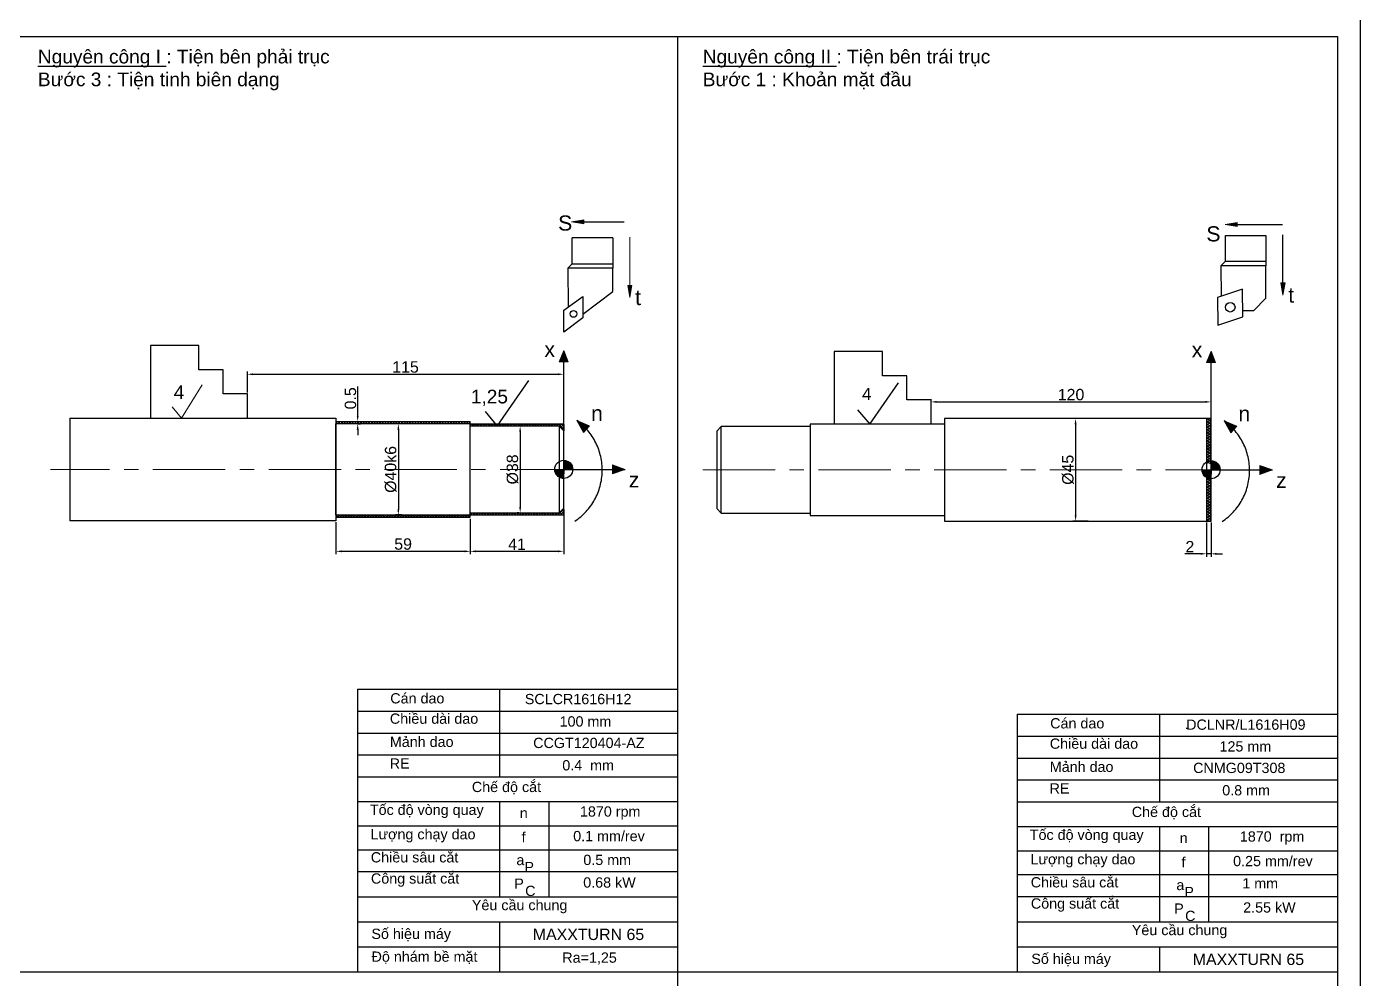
# Model space of a CAD drawing. Header units: inches. Extents: x 12 to 2456, y 1 to 1260.
# Drawn here: x 1870 to 2456, y 418 to 836 of the extents above; entities that cross this region are included whole.
import ezdxf

# ---------------------------------------------------------------- set-up
doc = ezdxf.new("R2010")
doc.units = ezdxf.units.IN
doc.header["$MEASUREMENT"] = 0
doc.linetypes.add('CENTER', pattern=[50.8, 31.75, -6.35, 6.35, -6.35])
for name, color, linetype, lineweight in [('Duong _dam', 7, 'Continuous', 30), ('Duong_dinh_vi', 5, 'Continuous', 15), ('Duong_manh', 3, 'Continuous', 5), ('Duong_tam', 3, 'CENTER', 5), ('Luong_du_gc', 1, 'Continuous', 5)]:
    doc.layers.add(name, color=color, linetype=linetype, lineweight=lineweight)
doc.styles.add('Annotative', font='arial.ttf')
doc.styles.get("Standard").update_dxf_attribs({"font": 'arial.ttf'})
doc.dimstyles.new('Copy(2) of ISO-25', dxfattribs={"dimtxt": 5, "dimasz": 2.5, "dimexe": 1.25, "dimexo": 0.625, "dimtad": 1, "dimtxsty": 'Standard', "dimcen": 2.5, "dimadec": 0, "dimazin": 0, "dimtfac": 1, "dimtmove": 0, "dimatfit": 3, "dimfxl": 1, "dimfrac": 2, "dimarcsym": 0})

# ---------------------------------------------------------------- blocks, each defined once
blk = doc.blocks.new('*D57')
at = {"layer": 'Defpoints', "color": 0, "transparency": 16777216}
for p in [(2087.23, 661), (2087.11, 623), (2087.23, 623)]:
    blk.add_point(p, dxfattribs=at)
at = {"layer": 'Duong_manh', "color": 0, "lineweight": -2, "transparency": 16777216}
for p, q in [((2086.6, 661), (2085.86, 661)), ((2087.11, 658.5), (2087.11, 625.5)), ((2086.6, 623), (2085.86, 623))]:
    blk.add_line(p, q, dxfattribs=at)
at = {"layer": 'Duong_manh', "color": 0, "transparency": 16777216}
for points in [[(2086.69, 658.5), (2087.52, 658.5), (2087.11, 661)], [(2086.69, 625.5), (2087.52, 625.5), (2087.11, 623)]]:
    blk.add_solid(points, dxfattribs=at)
at = {"layer": 'Duong_manh', "color": 0, "transparency": 16777216, "insert": (2083.79, 642), "char_height": 5, "attachment_point": 5, "rotation": 90}
blk.add_mtext('%%C38', dxfattribs=at)
blk = doc.blocks.new('*D58')
at = {"layer": 'Defpoints', "color": 0, "transparency": 16777216}
for p in [(2035.72, 662), (2033.63, 622), (2035.72, 622)]:
    blk.add_point(p, dxfattribs=at)
at = {"layer": 'Duong_manh', "color": 0, "lineweight": -2, "transparency": 16777216}
for p, q in [((2035.1, 662), (2032.38, 662)), ((2033.63, 659.5), (2033.63, 624.5)), ((2035.1, 622), (2032.38, 622))]:
    blk.add_line(p, q, dxfattribs=at)
at = {"layer": 'Duong_manh', "color": 0, "transparency": 16777216}
for points in [[(2033.22, 659.5), (2034.05, 659.5), (2033.63, 662)], [(2033.22, 624.5), (2034.05, 624.5), (2033.63, 622)]]:
    blk.add_solid(points, dxfattribs=at)
at = {"layer": 'Duong_manh', "color": 0, "transparency": 16777216, "insert": (2030.31, 642), "char_height": 5, "attachment_point": 5, "rotation": 90}
blk.add_mtext('%%C40k6', dxfattribs=at)
blk = doc.blocks.new('*D59')
at = {"layer": 'Defpoints', "color": 0, "transparency": 16777216}
for p in [(2065.22, 621), (2106.22, 625), (2065.22, 606.03)]:
    blk.add_point(p, dxfattribs=at)
at = {"layer": 'Duong_manh', "color": 0, "lineweight": -2, "transparency": 16777216}
for p, q in [((2106.22, 624.38), (2106.22, 604.78)), ((2065.22, 620.38), (2065.22, 604.78)), ((2103.72, 606.03), (2067.72, 606.03))]:
    blk.add_line(p, q, dxfattribs=at)
at = {"layer": 'Duong_manh', "color": 0, "transparency": 16777216}
for points in [[(2067.72, 606.45), (2067.72, 605.62), (2065.22, 606.03)], [(2103.72, 606.45), (2103.72, 605.62), (2106.22, 606.03)]]:
    blk.add_solid(points, dxfattribs=at)
at = {"layer": 'Duong_manh', "color": 0, "transparency": 16777216, "insert": (2085.72, 609.17), "char_height": 5, "attachment_point": 5}
blk.add_mtext('41', dxfattribs=at)
blk = doc.blocks.new('*D60')
at = {"layer": 'Defpoints', "color": 0, "transparency": 16777216}
for p in [(2065.22, 621), (2006.22, 619.5), (2006.22, 606.04)]:
    blk.add_point(p, dxfattribs=at)
at = {"layer": 'Duong_manh', "color": 0, "lineweight": -2, "transparency": 16777216}
for p, q in [((2006.22, 618.88), (2006.22, 604.79)), ((2065.22, 620.38), (2065.22, 604.79)), ((2062.72, 606.04), (2008.72, 606.04))]:
    blk.add_line(p, q, dxfattribs=at)
at = {"layer": 'Duong_manh', "color": 0, "transparency": 16777216}
for points in [[(2008.72, 606.46), (2008.72, 605.63), (2006.22, 606.04)], [(2062.72, 606.46), (2062.72, 605.63), (2065.22, 606.04)]]:
    blk.add_solid(points, dxfattribs=at)
at = {"layer": 'Duong_manh', "color": 0, "transparency": 16777216, "insert": (2035.72, 609.22), "char_height": 5, "attachment_point": 5}
blk.add_mtext('59', dxfattribs=at)
blk = doc.blocks.new('*D61')
at = {"layer": 'Defpoints', "color": 0, "transparency": 16777216}
for p in [(2015.26, 663), (2015.26, 662), (2015.78, 663)]:
    blk.add_point(p, dxfattribs=at)
at = {"layer": 'Duong_manh', "color": 0, "lineweight": -2, "transparency": 16777216}
for p, q in [((2015.78, 665.5), (2015.78, 678.39)), ((2015.78, 662), (2015.78, 663)), ((2015.89, 663), (2017.03, 663)), ((2015.89, 662), (2017.03, 662)), ((2015.78, 659.5), (2015.78, 657))]:
    blk.add_line(p, q, dxfattribs=at)
at = {"layer": 'Duong_manh', "color": 0, "transparency": 16777216}
for points in [[(2015.37, 665.5), (2016.2, 665.5), (2015.78, 663)], [(2015.37, 659.5), (2016.2, 659.5), (2015.78, 662)]]:
    blk.add_solid(points, dxfattribs=at)
at = {"layer": 'Duong_manh', "color": 0, "transparency": 16777216, "insert": (2012.61, 673.2), "char_height": 5, "attachment_point": 5, "rotation": 90}
blk.add_mtext('0.5', dxfattribs=at)
blk = doc.blocks.new('*D62')
at = {"layer": 'Defpoints', "color": 0, "transparency": 16777216}
for p in [(2106.22, 683.77), (1967.34, 675.17), (2106.22, 675.17)]:
    blk.add_point(p, dxfattribs=at)
at = {"layer": 'Duong_manh', "color": 0, "lineweight": -2, "transparency": 16777216}
for p, q in [((1967.34, 675.79), (1967.34, 685.02)), ((1969.84, 683.77), (2103.72, 683.77)), ((2106.22, 675.79), (2106.22, 685.02))]:
    blk.add_line(p, q, dxfattribs=at)
at = {"layer": 'Duong_manh', "color": 0, "transparency": 16777216}
for points in [[(1969.84, 684.18), (1969.84, 683.35), (1967.34, 683.77)], [(2103.72, 684.18), (2103.72, 683.35), (2106.22, 683.77)]]:
    blk.add_solid(points, dxfattribs=at)
at = {"layer": 'Duong_manh', "color": 0, "transparency": 16777216, "insert": (2036.78, 686.94), "char_height": 5, "attachment_point": 5}
blk.add_mtext('115', dxfattribs=at)
blk = doc.blocks.new('*D71')
at = {"layer": 'Defpoints', "color": 0, "transparency": 16777216}
for p in [(2390.44, 671.64), (2267.54, 661.83), (2390.44, 664.33)]:
    blk.add_point(p, dxfattribs=at)
at = {"layer": 'Duong_manh', "color": 0, "lineweight": -2, "transparency": 16777216}
for p, q in [((2267.54, 662.45), (2267.54, 672.89)), ((2270.04, 671.64), (2387.94, 671.64)), ((2390.44, 664.95), (2390.44, 672.89))]:
    blk.add_line(p, q, dxfattribs=at)
at = {"layer": 'Duong_manh', "color": 0, "transparency": 16777216}
for points in [[(2270.04, 672.05), (2270.04, 671.22), (2267.54, 671.64)], [(2387.94, 672.05), (2387.94, 671.22), (2390.44, 671.64)]]:
    blk.add_solid(points, dxfattribs=at)
at = {"layer": 'Duong_manh', "color": 0, "transparency": 16777216, "insert": (2328.99, 674.81), "char_height": 5, "attachment_point": 5}
blk.add_mtext('120', dxfattribs=at)
blk = doc.blocks.new('*D72')
at = {"layer": 'Defpoints', "color": 0, "transparency": 16777216}
for p in [(2337.16, 664.33), (2330.99, 619.33), (2337.16, 619.33)]:
    blk.add_point(p, dxfattribs=at)
at = {"layer": 'Duong_manh', "color": 0, "lineweight": -2, "transparency": 16777216}
for p, q in [((2336.53, 664.33), (2329.74, 664.33)), ((2330.99, 661.83), (2330.99, 621.83)), ((2336.53, 619.33), (2329.74, 619.33))]:
    blk.add_line(p, q, dxfattribs=at)
at = {"layer": 'Duong_manh', "color": 0, "transparency": 16777216}
for points in [[(2330.57, 661.83), (2331.4, 661.83), (2330.99, 664.33)], [(2330.57, 621.83), (2331.4, 621.83), (2330.99, 619.33)]]:
    blk.add_solid(points, dxfattribs=at)
at = {"layer": 'Duong_manh', "color": 0, "transparency": 16777216, "insert": (2327.67, 641.83), "char_height": 5, "attachment_point": 5, "rotation": 90}
blk.add_mtext('%%C45', dxfattribs=at)
blk = doc.blocks.new('*D73')
at = {"layer": 'Defpoints', "color": 0, "transparency": 16777216}
for p in [(2388.44, 619.33), (2390.44, 619.33), (2388.44, 604.95)]:
    blk.add_point(p, dxfattribs=at)
at = {"layer": 'Duong_manh', "color": 0, "lineweight": -2, "transparency": 16777216}
for p, q in [((2388.44, 618.7), (2388.44, 603.7)), ((2390.44, 618.7), (2390.44, 603.7)), ((2385.94, 604.95), (2378.88, 604.95)), ((2390.44, 604.95), (2388.44, 604.95)), ((2392.94, 604.95), (2395.44, 604.95))]:
    blk.add_line(p, q, dxfattribs=at)
at = {"layer": 'Duong_manh', "color": 0, "transparency": 16777216}
for points in [[(2385.94, 605.37), (2385.94, 604.53), (2388.44, 604.95)], [(2392.94, 605.37), (2392.94, 604.53), (2390.44, 604.95)]]:
    blk.add_solid(points, dxfattribs=at)
at = {"layer": 'Duong_manh', "color": 0, "transparency": 16777216, "insert": (2381.16, 608.09), "char_height": 5, "attachment_point": 5}
blk.add_mtext('2', dxfattribs=at)

msp = doc.modelspace()

# ---------------------------------------------------------------- hatches: boundary and pattern name
at = {"layer": 'Duong_manh'}
h = msp.add_hatch(color=0, dxfattribs=at)
h.dxf.hatch_style = 2
h.paths.add_polyline_path([(2115.011, 749.748), (2109.706, 750.651), (2115.011, 751.554)])
h = msp.add_hatch(color=0, dxfattribs=at)
h.dxf.hatch_style = 2
h.paths.add_polyline_path([(2401.949, 748.558), (2396.643, 749.461), (2401.949, 750.307)])
at = {"layer": 'Duong_manh', "lineweight": 0}
h = msp.add_hatch(color=0, dxfattribs=at)
h.dxf.hatch_style = 2
h.paths.add_polyline_path([(2134.372, 722.767), (2135.275, 717.461), (2136.178, 722.767)])
at = {"layer": 'Duong_manh'}
h = msp.add_hatch(color=0, dxfattribs=at)
h.dxf.hatch_style = 2
h.paths.add_polyline_path([(2421.14, 723.835), (2422.043, 718.529), (2422.946, 723.835)])
at = {"layer": 'Duong_manh', "lineweight": 0}
h = msp.add_hatch(color=0, dxfattribs=at)
h.dxf.hatch_style = 2
h.paths.add_polyline_path([(2106.224, 694.125), (2108.199, 689.158), (2104.248, 689.158)])
h = msp.add_hatch(color=0, dxfattribs=at)
h.dxf.hatch_style = 2
h.paths.add_polyline_path([(2390.437, 693.953), (2392.413, 688.986), (2388.462, 688.986)])
h = msp.add_hatch(color=0, dxfattribs=at)
h.dxf.hatch_style = 2
h.paths.add_polyline_path([(2111.981, 663.517), (2117.513, 661.202), (2114.86, 658.211)])
h = msp.add_hatch(color=0, dxfattribs=at)
h.dxf.hatch_style = 2
h.paths.add_polyline_path([(2396.195, 663.344), (2401.726, 661.03), (2399.073, 658.039)])
at = {"layer": 'Duong_manh'}
h = msp.add_hatch(color=0, dxfattribs=at)
h.dxf.hatch_style = 2
h.paths.add_polyline_path([(2106.224, 646.008), (2106.901, 645.951), (2106.224, 645.951)])
h = msp.add_hatch(color=0, dxfattribs=at)
h.paths.add_polyline_path([(2106.901, 645.951), (2106.224, 645.951), (2107.578, 645.725)])
h.paths.add_polyline_path([(2106.224, 645.951), (2107.578, 645.725), (2106.224, 645.725)])
h = msp.add_hatch(color=0, dxfattribs=at)
h.paths.add_polyline_path([(2107.578, 645.725), (2106.224, 645.725), (2108.199, 645.443)])
h.paths.add_polyline_path([(2106.224, 645.725), (2108.199, 645.443), (2106.224, 645.443)])
h = msp.add_hatch(color=0, dxfattribs=at)
h.paths.add_polyline_path([(2108.199, 645.443), (2106.224, 645.443), (2108.764, 645.048)])
h.paths.add_polyline_path([(2106.224, 645.443), (2108.764, 645.048), (2106.224, 645.048)])
h = msp.add_hatch(color=0, dxfattribs=at)
h.paths.add_polyline_path([(2108.764, 645.048), (2106.224, 645.048), (2109.272, 644.54)])
h.paths.add_polyline_path([(2106.224, 645.048), (2109.272, 644.54), (2106.224, 644.54)])
h = msp.add_hatch(color=0, dxfattribs=at)
h.paths.add_polyline_path([(2109.272, 644.54), (2106.224, 644.54), (2109.667, 643.976)])
h.paths.add_polyline_path([(2106.224, 644.54), (2109.667, 643.976), (2106.224, 643.976)])
h = msp.add_hatch(color=0, dxfattribs=at)
h.dxf.hatch_style = 2
h.paths.add_polyline_path([(2390.437, 645.835), (2391.115, 645.779), (2390.437, 645.779)])
h = msp.add_hatch(color=0, dxfattribs=at)
h.paths.add_polyline_path([(2391.115, 645.779), (2390.437, 645.779), (2391.792, 645.553)])
h.paths.add_polyline_path([(2390.437, 645.779), (2391.792, 645.553), (2390.437, 645.553)])
h = msp.add_hatch(color=0, dxfattribs=at)
h.paths.add_polyline_path([(2391.792, 645.553), (2390.437, 645.553), (2392.413, 645.271)])
h.paths.add_polyline_path([(2390.437, 645.553), (2392.413, 645.271), (2390.437, 645.271)])
h = msp.add_hatch(color=0, dxfattribs=at)
h.paths.add_polyline_path([(2392.413, 645.271), (2390.437, 645.271), (2392.977, 644.876)])
h.paths.add_polyline_path([(2390.437, 645.271), (2392.977, 644.876), (2390.437, 644.876)])
h = msp.add_hatch(color=0, dxfattribs=at)
h.paths.add_polyline_path([(2392.977, 644.876), (2390.437, 644.876), (2393.485, 644.368)])
h.paths.add_polyline_path([(2390.437, 644.876), (2393.485, 644.368), (2390.437, 644.368)])
h = msp.add_hatch(color=0, dxfattribs=at)
h.paths.add_polyline_path([(2393.485, 644.368), (2390.437, 644.368), (2393.881, 643.803)])
h.paths.add_polyline_path([(2390.437, 644.368), (2393.881, 643.803), (2390.437, 643.803)])
h = msp.add_hatch(color=0, dxfattribs=at)
h.paths.add_polyline_path([(2106.224, 642), (2102.216, 642), (2106.224, 641.323)])
h.paths.add_polyline_path([(2102.216, 642), (2106.224, 641.323), (2102.273, 641.323)])
h = msp.add_hatch(color=0, dxfattribs=at)
h.paths.add_polyline_path([(2106.224, 641.323), (2102.273, 641.323), (2106.224, 640.645)])
h.paths.add_polyline_path([(2102.273, 641.323), (2106.224, 640.645), (2102.498, 640.645)])
h = msp.add_hatch(color=0, dxfattribs=at)
h.paths.add_polyline_path([(2106.224, 640.645), (2102.498, 640.645), (2106.224, 640.024)])
h.paths.add_polyline_path([(2102.498, 640.645), (2106.224, 640.024), (2102.781, 640.024)])
h = msp.add_hatch(color=0, dxfattribs=at)
h.paths.add_polyline_path([(2106.224, 640.024), (2102.781, 640.024), (2106.224, 639.46)])
h.paths.add_polyline_path([(2102.781, 640.024), (2106.224, 639.46), (2103.176, 639.46)])
h = msp.add_hatch(color=0, dxfattribs=at)
h.paths.add_polyline_path([(2106.224, 639.46), (2103.176, 639.46), (2106.224, 638.952)])
h.paths.add_polyline_path([(2103.176, 639.46), (2106.224, 638.952), (2103.627, 638.952)])
h = msp.add_hatch(color=0, dxfattribs=at)
h.paths.add_polyline_path([(2106.224, 638.952), (2103.627, 638.952), (2106.224, 638.557)])
h.paths.add_polyline_path([(2103.627, 638.952), (2106.224, 638.557), (2104.248, 638.557)])
h = msp.add_hatch(color=0, dxfattribs=at)
h.paths.add_polyline_path([(2106.224, 638.557), (2104.248, 638.557), (2106.224, 638.275)])
h.paths.add_polyline_path([(2104.248, 638.557), (2106.224, 638.275), (2104.869, 638.275)])
h = msp.add_hatch(color=0, dxfattribs=at)
h.paths.add_polyline_path([(2104.869, 638.275), (2105.546, 638.049), (2106.224, 638.049)])
h.paths.add_polyline_path([(2105.546, 638.049), (2106.224, 638.049), (2106.224, 637.992)])
h = msp.add_hatch(color=0, dxfattribs=at)
h.dxf.hatch_style = 2
h.paths.add_polyline_path([(2104.869, 638.275), (2106.224, 638.275), (2106.224, 638.049)])
h = msp.add_hatch(color=0, dxfattribs=at)
h.paths.add_polyline_path([(2109.667, 643.976), (2106.224, 643.976), (2109.949, 643.355)])
h.paths.add_polyline_path([(2106.224, 643.976), (2109.949, 643.355), (2106.224, 643.355)])
h = msp.add_hatch(color=0, dxfattribs=at)
h.paths.add_polyline_path([(2109.949, 643.355), (2106.224, 643.355), (2110.175, 642.677)])
h.paths.add_polyline_path([(2106.224, 643.355), (2110.175, 642.677), (2106.224, 642.677)])
h = msp.add_hatch(color=0, dxfattribs=at)
h.paths.add_polyline_path([(2110.175, 642.677), (2106.224, 642.677), (2110.231, 642)])
h.paths.add_polyline_path([(2106.224, 642.677), (2110.231, 642), (2106.224, 642)])
at = {"layer": 'Duong_manh', "lineweight": 0}
h = msp.add_hatch(color=0, dxfattribs=at)
h.dxf.hatch_style = 2
h.paths.add_polyline_path([(2133.264, 641.972), (2127.676, 639.996), (2127.676, 643.947)])
at = {"layer": 'Duong_manh'}
h = msp.add_hatch(color=0, dxfattribs=at)
h.paths.add_polyline_path([(2390.437, 641.828), (2386.43, 641.828), (2390.437, 641.151)])
h.paths.add_polyline_path([(2386.43, 641.828), (2390.437, 641.151), (2386.486, 641.151)])
h = msp.add_hatch(color=0, dxfattribs=at)
h.paths.add_polyline_path([(2390.437, 641.151), (2386.486, 641.151), (2390.437, 640.473)])
h.paths.add_polyline_path([(2386.486, 641.151), (2390.437, 640.473), (2386.712, 640.473)])
h = msp.add_hatch(color=0, dxfattribs=at)
h.paths.add_polyline_path([(2390.437, 640.473), (2386.712, 640.473), (2390.437, 639.852)])
h.paths.add_polyline_path([(2386.712, 640.473), (2390.437, 639.852), (2386.994, 639.852)])
h = msp.add_hatch(color=0, dxfattribs=at)
h.paths.add_polyline_path([(2390.437, 639.852), (2386.994, 639.852), (2390.437, 639.288)])
h.paths.add_polyline_path([(2386.994, 639.852), (2390.437, 639.288), (2387.389, 639.288)])
h = msp.add_hatch(color=0, dxfattribs=at)
h.paths.add_polyline_path([(2390.437, 639.288), (2387.389, 639.288), (2390.437, 638.78)])
h.paths.add_polyline_path([(2387.389, 639.288), (2390.437, 638.78), (2387.841, 638.78)])
h = msp.add_hatch(color=0, dxfattribs=at)
h.paths.add_polyline_path([(2390.437, 638.78), (2387.841, 638.78), (2390.437, 638.385)])
h.paths.add_polyline_path([(2387.841, 638.78), (2390.437, 638.385), (2388.462, 638.385)])
h = msp.add_hatch(color=0, dxfattribs=at)
h.paths.add_polyline_path([(2390.437, 638.385), (2388.462, 638.385), (2390.437, 638.103)])
h.paths.add_polyline_path([(2388.462, 638.385), (2390.437, 638.103), (2389.083, 638.103)])
h = msp.add_hatch(color=0, dxfattribs=at)
h.paths.add_polyline_path([(2393.881, 643.803), (2390.437, 643.803), (2394.163, 643.183)])
h.paths.add_polyline_path([(2390.437, 643.803), (2394.163, 643.183), (2390.437, 643.183)])
h = msp.add_hatch(color=0, dxfattribs=at)
h.paths.add_polyline_path([(2394.163, 643.183), (2390.437, 643.183), (2394.389, 642.505)])
h.paths.add_polyline_path([(2390.437, 643.183), (2394.389, 642.505), (2390.437, 642.505)])
h = msp.add_hatch(color=0, dxfattribs=at)
h.paths.add_polyline_path([(2394.389, 642.505), (2390.437, 642.505), (2394.445, 641.828)])
h.paths.add_polyline_path([(2390.437, 642.505), (2394.445, 641.828), (2390.437, 641.828)])
at = {"layer": 'Duong_manh', "lineweight": 0}
h = msp.add_hatch(color=0, dxfattribs=at)
h.dxf.hatch_style = 2
h.paths.add_polyline_path([(2417.478, 641.8), (2411.89, 639.824), (2411.89, 643.775)])
at = {"layer": 'Duong_manh'}
h = msp.add_hatch(color=0, dxfattribs=at)
h.paths.add_polyline_path([(2389.083, 638.103), (2389.76, 637.877), (2390.437, 637.877)])
h.paths.add_polyline_path([(2389.76, 637.877), (2390.437, 637.877), (2390.437, 637.82)])
h = msp.add_hatch(color=0, dxfattribs=at)
h.dxf.hatch_style = 2
h.paths.add_polyline_path([(2389.083, 638.103), (2390.437, 638.103), (2390.437, 637.877)])
at = {"layer": 'Luong_du_gc'}
h = msp.add_hatch(dxfattribs=at)
h.set_pattern_fill('ANSI37', color=1, scale=0.266667)
h.set_pattern_definition([(45, (-11.1246, 1198.9247), (-0.59868374, 0.59868374), []), (135, (-11.1246, 1198.9247), (-0.59868374, -0.59868374), [])])
h.paths.add_polyline_path([(2106.224, 662), (2065.224, 662), (2065.224, 661), (2104.224, 661), (2106.224, 659)])
h.paths.add_polyline_path([(2065.224, 663), (2006.224, 663), (2006.224, 662), (2065.224, 662)])
h.paths.add_polyline_path([(2065.224, 622), (2006.224, 622), (2006.224, 621), (2065.224, 621)])
h.paths.add_polyline_path([(2106.224, 625), (2104.224, 623), (2065.224, 623), (2065.224, 622), (2106.224, 622)])
h = msp.add_hatch(dxfattribs=at)
h.set_pattern_fill('ANSI37', color=1, scale=0.266667)
h.set_pattern_definition([(45, (-280.4928, 1203.534), (-0.59868374, 0.59868374), []), (135, (-280.4928, 1203.534), (-0.59868374, -0.59868374), [])])
h.paths.add_polyline_path([(2390.437, 664.328), (2388.437, 664.328), (2388.437, 644.834), (2388.438, 644.833, -0.1849883), (2390.437, 644.083)])
h.paths.add_polyline_path([(2390.437, 639.615, -0.1832271), (2388.459, 638.865), (2388.437, 638.865), (2388.437, 619.328), (2390.437, 619.328)])

# ---------------------------------------------------------------- linework, layer by layer
at = {"layer": 'Duong _dam', "color": 0}
for p, q in [((2456, 842), (2456, 1)), ((1287, 832), (2446, 832)), ((2156.25, 832), (2156.25, 11)), ((2446, 832), (2446, 11)), ((2367.853, 432.422), (2367.853, 421.5)), ((1287, 421.5), (2446, 421.5))]:
    msp.add_line(p, q, dxfattribs=at)
at = {"layer": 'Duong _dam', "color": 0, "linetype": 'Continuous', "lineweight": 25}
for p, q in [((1889.323, 664.5), (2006.224, 664.5)), ((1889.323, 664.5), (1889.323, 619.5)), ((2006.224, 664.5), (2006.224, 619.5)), ((2006.224, 663), (2065.224, 663)), ((2065.224, 662), (2006.224, 662)), ((2006.224, 622), (2006.224, 662)), ((2065.224, 621), (2065.224, 662)), ((2065.224, 662), (2106.224, 662)), ((2106.224, 661.75), (2106.224, 659)), ((2273.437, 661.828), (2214.437, 661.828)), ((2214.437, 661.828), (2214.437, 621.828)), ((2390.437, 664.328), (2273.437, 664.328)), ((2273.437, 664.328), (2273.437, 641.828)), ((2273.437, 661.828), (2273.437, 621.828)), ((2388.437, 664.328), (2388.437, 619.328)), ((2390.437, 619.328), (2390.437, 664.328)), ((2104.224, 661), (2065.224, 661)), ((2106.224, 659), (2104.224, 661)), ((2104.224, 661), (2104.224, 642)), ((2106.224, 642), (2106.224, 659)), ((2175.437, 660.828), (2173.437, 658.828)), ((2173.437, 658.828), (2173.437, 641.828)), ((2214.437, 660.828), (2175.437, 660.828)), ((2175.437, 641.828), (2175.437, 660.828)), ((2104.224, 642), (2104.224, 623)), ((2106.224, 625), (2106.224, 642)), ((2173.437, 641.828), (2173.437, 624.828)), ((2175.437, 622.828), (2175.437, 641.828)), ((2273.437, 641.828), (2273.437, 619.328)), ((2006.224, 622), (2065.224, 622)), ((2006.224, 622), (2006.224, 621.5)), ((2006.224, 621), (2065.224, 621)), ((2065.224, 623), (2104.224, 623)), ((2065.224, 622), (2106.224, 622)), ((2104.224, 623), (2106.224, 625)), ((2106.224, 622), (2106.224, 625)), ((2173.437, 624.828), (2175.437, 622.828)), ((2175.437, 622.828), (2214.437, 622.828)), ((2214.437, 621.828), (2273.437, 621.828)), ((2006.224, 619.5), (1889.323, 619.5)), ((2273.437, 619.328), (2390.437, 619.328))]:
    msp.add_line(p, q, dxfattribs=at)
at = {"layer": 'Duong _dam', "color": 0}
for points in [[(2396.756, 733.374), (2396.756, 744.606), (2414.536, 744.606), (2414.536, 733.374)], [(2109.988, 732.306), (2109.988, 743.595)], [(2127.768, 743.595), (2109.988, 743.595)], [(2127.768, 743.595), (2127.768, 732.306)], [(2108.012, 730.387), (2109.988, 732.306), (2127.768, 732.306), (2127.768, 730.387)], [(2394.78, 731.398), (2396.756, 733.374), (2414.536, 733.374), (2414.536, 731.398)], [(2114.616, 710.124), (2127.768, 720.114), (2127.768, 730.387), (2108.012, 730.387), (2108.238, 713.341)], [(2404.263, 711.812), (2409.174, 711.812), (2414.536, 717.118), (2414.536, 731.398), (2394.78, 731.398), (2394.837, 717.908)], [(2114.616, 708.6), (2106.262, 702.278), (2106.262, 711.93), (2114.616, 717.857)], [(2114.616, 717.857), (2114.616, 708.6)], [(1967.094, 664.5), (1967.338, 664.5), (1967.338, 675.168), (1956.726, 675.168), (1956.726, 685.78), (1946.058, 685.78), (1946.058, 696.448), (1924.778, 696.448), (1924.778, 664.5)], [(2267.535, 661.828), (2267.535, 661.828), (2267.535, 672.496), (2256.924, 672.496), (2256.924, 683.107), (2246.256, 683.107), (2246.256, 693.775), (2224.976, 693.775), (2224.976, 661.828)], [(1967.338, 664.5), (1967.338, 664.5)], [(2106.224, 642), (2106.224, 640.024)], [(2106.224, 642), (2106.224, 640.024)], [(2390.437, 641.828), (2390.437, 639.852)], [(2390.437, 641.828), (2390.437, 639.852)], [(2015.654, 545.579), (2156.25, 545.579)], [(2015.654, 545.579), (2015.654, 421.5), (2156.25, 421.5)], [(2078.103, 545.579), (2078.103, 507.013)], [(2156.25, 545.579), (2156.25, 421.5)], [(2015.654, 535.927), (2156.25, 535.927)], [(2305.404, 534.615), (2446, 534.615)], [(2305.404, 534.615), (2305.404, 421.5)], [(2367.853, 534.615), (2367.853, 496.049)], [(2015.654, 526.275), (2156.25, 526.275)], [(2305.404, 524.963), (2446, 524.963)], [(2015.654, 516.665), (2156.25, 516.665)], [(2305.404, 515.311), (2446, 515.311)], [(2015.654, 507.013), (2156.25, 507.013)], [(2305.404, 505.701), (2446, 505.701)], [(2015.654, 496.261), (2156.25, 496.261)], [(2078.103, 496.261), (2078.103, 454.435)], [(2099.65, 496.261), (2099.65, 454.435)], [(2305.404, 496.049), (2446, 496.049)], [(2015.654, 485.593), (2156.25, 485.593)], [(2305.404, 485.296), (2446, 485.296)], [(2367.853, 485.296), (2367.853, 443.471)], [(2389.4, 485.296), (2389.4, 443.471)], [(2015.654, 475.094), (2156.25, 475.094)], [(2305.404, 474.628), (2446, 474.628)], [(2015.654, 465.442), (2156.25, 465.442)], [(2305.404, 464.13), (2446, 464.13)], [(2015.654, 454.435), (2156.25, 454.435)], [(2305.404, 454.478), (2446, 454.478)], [(2015.654, 443.386), (2156.25, 443.386)], [(2078.103, 443.386), (2078.103, 421.5)], [(2305.404, 443.471), (2446, 443.471)], [(2015.654, 432.464), (2156.25, 432.464)], [(2305.404, 432.422), (2446, 432.422)], [(2305.404, 421.5), (2446, 421.5)]]:
    msp.add_lwpolyline(points, dxfattribs=at)
msp.add_lwpolyline([(2393.482, 705.378), (2404.376, 709.046), (2404.263, 721.069), (2393.313, 717.4)], close=True, dxfattribs=at)
for centre, radius in [((2398.873, 713.195), 2.117), ((2110.524, 710.265), 1.496)]:
    msp.add_circle(centre, radius, dxfattribs=at)
at = {"layer": 'Duong_dinh_vi', "color": 5}
for p, q in [((1924.778, 664.5), (1967.338, 664.5)), ((2224.976, 661.828), (2267.535, 661.828))]:
    msp.add_line(p, q, dxfattribs=at)
at = {"layer": 'Duong_dinh_vi', "color": 0}
msp.add_lwpolyline([(1924.778, 664.5), (1967.338, 664.5)], dxfattribs=at)
at = {"layer": 'Duong_manh', "color": 0, "lineweight": 25}
for p, q in [((2106.224, 661.75), (2106.224, 689.158)), ((2390.437, 664.328), (2390.437, 688.986))]:
    msp.add_line(p, q, dxfattribs=at)
at = {"layer": 'Duong_manh', "color": 0}
for p, q in [((2065.224, 663), (2065.224, 662)), ((2006.224, 622), (2006.224, 621))]:
    msp.add_line(p, q, dxfattribs=at)
at = {"layer": 'Duong_manh', "color": 0, "lineweight": 0}
for points in [[(2115.011, 749.748), (2109.706, 750.651), (2115.011, 751.554)], [(2401.949, 748.558), (2396.643, 749.461), (2401.949, 750.307)], [(2134.372, 722.767), (2135.275, 717.461), (2136.178, 722.767)], [(2421.14, 723.835), (2422.043, 718.529), (2422.946, 723.835)], [(2106.224, 694.125), (2108.199, 689.158), (2104.248, 689.158)], [(2390.437, 693.953), (2392.413, 688.986), (2388.462, 688.986)], [(2111.981, 663.517), (2117.513, 661.202), (2114.86, 658.211)], [(2396.195, 663.344), (2401.726, 661.03), (2399.073, 658.039)], [(2106.224, 646.008), (2106.901, 645.951), (2106.224, 645.951)], [(2106.901, 645.951), (2106.224, 645.951), (2107.578, 645.725)], [(2106.224, 645.951), (2107.578, 645.725), (2106.224, 645.725)], [(2107.578, 645.725), (2106.224, 645.725), (2108.199, 645.443)], [(2106.224, 645.725), (2108.199, 645.443), (2106.224, 645.443)], [(2108.199, 645.443), (2106.224, 645.443), (2108.764, 645.048)], [(2106.224, 645.443), (2108.764, 645.048), (2106.224, 645.048)], [(2108.764, 645.048), (2106.224, 645.048), (2109.272, 644.54)], [(2106.224, 645.048), (2109.272, 644.54), (2106.224, 644.54)], [(2109.272, 644.54), (2106.224, 644.54), (2109.667, 643.976)], [(2106.224, 644.54), (2109.667, 643.976), (2106.224, 643.976)], [(2390.437, 645.835), (2391.115, 645.779), (2390.437, 645.779)], [(2391.115, 645.779), (2390.437, 645.779), (2391.792, 645.553)], [(2390.437, 645.779), (2391.792, 645.553), (2390.437, 645.553)], [(2391.792, 645.553), (2390.437, 645.553), (2392.413, 645.271)], [(2390.437, 645.553), (2392.413, 645.271), (2390.437, 645.271)], [(2392.413, 645.271), (2390.437, 645.271), (2392.977, 644.876)], [(2390.437, 645.271), (2392.977, 644.876), (2390.437, 644.876)], [(2392.977, 644.876), (2390.437, 644.876), (2393.485, 644.368)], [(2390.437, 644.876), (2393.485, 644.368), (2390.437, 644.368)], [(2393.485, 644.368), (2390.437, 644.368), (2393.881, 643.803)], [(2390.437, 644.368), (2393.881, 643.803), (2390.437, 643.803)], [(2106.224, 642), (2102.216, 642), (2106.224, 641.323)], [(2102.216, 642), (2106.224, 641.323), (2102.273, 641.323)], [(2106.224, 641.323), (2102.273, 641.323), (2106.224, 640.645)], [(2102.273, 641.323), (2106.224, 640.645), (2102.498, 640.645)], [(2106.224, 640.645), (2102.498, 640.645), (2106.224, 640.024)], [(2102.498, 640.645), (2106.224, 640.024), (2102.781, 640.024)], [(2106.224, 640.024), (2102.781, 640.024), (2106.224, 639.46)], [(2102.781, 640.024), (2106.224, 639.46), (2103.176, 639.46)], [(2106.224, 639.46), (2103.176, 639.46), (2106.224, 638.952)], [(2103.176, 639.46), (2106.224, 638.952), (2103.627, 638.952)], [(2106.224, 638.952), (2103.627, 638.952), (2106.224, 638.557)], [(2103.627, 638.952), (2106.224, 638.557), (2104.248, 638.557)], [(2106.224, 638.557), (2104.248, 638.557), (2106.224, 638.275)], [(2104.248, 638.557), (2106.224, 638.275), (2104.869, 638.275)], [(2104.869, 638.275), (2105.546, 638.049), (2106.224, 638.049)], [(2104.869, 638.275), (2106.224, 638.275), (2106.224, 638.049)], [(2109.667, 643.976), (2106.224, 643.976), (2109.949, 643.355)], [(2106.224, 643.976), (2109.949, 643.355), (2106.224, 643.355)], [(2109.949, 643.355), (2106.224, 643.355), (2110.175, 642.677)], [(2106.224, 643.355), (2110.175, 642.677), (2106.224, 642.677)], [(2110.175, 642.677), (2106.224, 642.677), (2110.231, 642)], [(2106.224, 642.677), (2110.231, 642), (2106.224, 642)], [(2133.264, 641.972), (2127.676, 639.996), (2127.676, 643.947)], [(2390.437, 641.828), (2386.43, 641.828), (2390.437, 641.151)], [(2386.43, 641.828), (2390.437, 641.151), (2386.486, 641.151)], [(2390.437, 641.151), (2386.486, 641.151), (2390.437, 640.473)], [(2386.486, 641.151), (2390.437, 640.473), (2386.712, 640.473)], [(2390.437, 640.473), (2386.712, 640.473), (2390.437, 639.852)], [(2386.712, 640.473), (2390.437, 639.852), (2386.994, 639.852)], [(2390.437, 639.852), (2386.994, 639.852), (2390.437, 639.288)], [(2386.994, 639.852), (2390.437, 639.288), (2387.389, 639.288)], [(2390.437, 639.288), (2387.389, 639.288), (2390.437, 638.78)], [(2387.389, 639.288), (2390.437, 638.78), (2387.841, 638.78)], [(2390.437, 638.78), (2387.841, 638.78), (2390.437, 638.385)], [(2387.841, 638.78), (2390.437, 638.385), (2388.462, 638.385)], [(2390.437, 638.385), (2388.462, 638.385), (2390.437, 638.103)], [(2388.462, 638.385), (2390.437, 638.103), (2389.083, 638.103)], [(2393.881, 643.803), (2390.437, 643.803), (2394.163, 643.183)], [(2390.437, 643.803), (2394.163, 643.183), (2390.437, 643.183)], [(2394.163, 643.183), (2390.437, 643.183), (2394.389, 642.505)], [(2390.437, 643.183), (2394.389, 642.505), (2390.437, 642.505)], [(2394.389, 642.505), (2390.437, 642.505), (2394.445, 641.828)], [(2390.437, 642.505), (2394.445, 641.828), (2390.437, 641.828)], [(2417.478, 641.8), (2411.89, 639.824), (2411.89, 643.775)], [(2105.546, 638.049), (2106.224, 638.049), (2106.224, 637.992)], [(2389.083, 638.103), (2389.76, 637.877), (2390.437, 637.877)], [(2389.083, 638.103), (2390.437, 638.103), (2390.437, 637.877)], [(2389.76, 637.877), (2390.437, 637.877), (2390.437, 637.82)]]:
    msp.add_lwpolyline(points, close=True, dxfattribs=at)
at = {"layer": 'Duong_manh', "color": 0, "lineweight": 25}
for points in [[(2115.011, 750.651), (2122.123, 750.651), (2132.735, 750.651)], [(2401.949, 749.461), (2411.262, 749.461), (2421.874, 749.461)], [(2422.043, 723.835), (2422.043, 744.945)], [(2071.783, 667.378), (2077.088, 661), (2090.92, 681.018)], [(2235.267, 668.206), (2240.573, 661.828), (2253.206, 680.057)], [(2111.09, 619.262), (2111.773, 619.728), (2112.438, 620.214), (2113.086, 620.717), (2113.717, 621.239), (2114.33, 621.778), (2114.924, 622.333), (2115.501, 622.906), (2116.058, 623.494), (2116.597, 624.098), (2117.117, 624.717), (2117.617, 625.35), (2118.097, 625.998), (2118.557, 626.659), (2118.998, 627.333), (2119.417, 628.019), (2119.816, 628.718), (2120.194, 629.428), (2120.55, 630.15), (2120.885, 630.882), (2121.198, 631.624), (2121.489, 632.376), (2121.758, 633.137), (2122.003, 633.907), (2122.226, 634.685), (2122.426, 635.47), (2122.602, 636.263), (2122.755, 637.063), (2122.883, 637.869), (2122.987, 638.68), (2123.067, 639.497), (2123.122, 640.319), (2123.151, 641.145), (2123.156, 641.972), (2123.135, 642.795), (2123.089, 643.615), (2123.019, 644.43), (2122.924, 645.24), (2122.804, 646.046), (2122.661, 646.845), (2122.494, 647.638), (2122.303, 648.425), (2122.09, 649.204), (2121.853, 649.976), (2121.593, 650.739), (2121.311, 651.493), (2121.007, 652.239), (2120.68, 652.974), (2120.332, 653.7), (2119.963, 654.414), (2119.572, 655.117), (2119.16, 655.809), (2118.727, 656.489), (2118.274, 657.155), (2117.8, 657.809), (2117.307, 658.449), (2116.793, 659.074), (2116.261, 659.685), (2115.708, 660.281), (2115.137, 660.861), (2114.547, 661.424), (2113.939, 661.972), (2113.312, 662.502), (2112.667, 663.014), (2112.004, 663.508)], [(2395.304, 619.09), (2395.986, 619.556), (2396.652, 620.041), (2397.3, 620.545), (2397.93, 621.066), (2398.543, 621.605), (2399.138, 622.161), (2399.714, 622.734), (2400.272, 623.322), (2400.811, 623.926), (2401.33, 624.545), (2401.83, 625.178), (2402.311, 625.826), (2402.771, 626.487), (2403.211, 627.161), (2403.631, 627.847), (2404.03, 628.546), (2404.408, 629.256), (2404.764, 629.978), (2405.099, 630.71), (2405.412, 631.452), (2405.703, 632.204), (2405.971, 632.965), (2406.217, 633.735), (2406.44, 634.513), (2406.639, 635.298), (2406.816, 636.091), (2406.968, 636.891), (2407.097, 637.697), (2407.201, 638.508), (2407.28, 639.325), (2407.335, 640.147), (2407.365, 640.973), (2407.369, 641.8), (2407.349, 642.623), (2407.303, 643.442), (2407.232, 644.258), (2407.137, 645.068), (2407.018, 645.874), (2406.875, 646.673), (2406.707, 647.466), (2406.517, 648.253), (2406.303, 649.032), (2406.066, 649.803), (2405.807, 650.567), (2405.525, 651.321), (2405.22, 652.067), (2404.894, 652.802), (2404.546, 653.527), (2404.176, 654.242), (2403.785, 654.945), (2403.373, 655.637), (2402.941, 656.316), (2402.488, 656.983), (2402.014, 657.637), (2401.52, 658.276), (2401.007, 658.902), (2400.474, 659.513), (2399.922, 660.109), (2399.351, 660.689), (2398.761, 661.252), (2398.152, 661.799), (2397.525, 662.329), (2396.881, 662.842), (2396.218, 663.336)], [(2106.224, 641.972), (2133.264, 641.972)], [(2390.437, 641.8), (2417.478, 641.8)]]:
    msp.add_lwpolyline(points, dxfattribs=at)
at = {"layer": 'Duong_manh', "color": 0, "lineweight": 0}
msp.add_lwpolyline([(2135.275, 722.767), (2135.275, 743.877)], dxfattribs=at)
at = {"layer": 'Duong_manh', "color": 0}
msp.add_lwpolyline([(1934.374, 669.467), (1938.438, 664.5), (1947.547, 679.116)], dxfattribs=at)
at = {"layer": 'Duong_manh', "color": 0, "lineweight": 25}
for centre in [(2106.252, 642.028), (2390.466, 641.856)]:
    msp.add_circle(centre, 3.979, dxfattribs=at)
at = {"layer": 'Duong_tam', "color": 0}
for p, q in [((2110.052, 642), (1880.874, 642)), ((2167.284, 641.828), (2392.739, 641.828))]:
    msp.add_line(p, q, dxfattribs=at)
at = {"layer": 'Duong_tam', "color": 0, "lineweight": 25}
for points in [[(2102.218, 641.983), (2105.55, 641.972)], [(2386.431, 641.811), (2389.764, 641.8)]]:
    msp.add_lwpolyline(points, dxfattribs=at)

# ---------------------------------------------------------------- texts
at = {"color": 0, "insert": (2379.531, 532.223), "char_height": 4.5, "width": 13.63997, "attachment_point": 1, "style": 'Annotative'}
msp.add_mtext('DCLNR/L1616H09 ', dxfattribs=at)
at = {"layer": 'Duong _dam', "color": 0, "attachment_point": 1}
for s, insert, char_height, width in [('{\\LNguyên công I }: Tiện bên phải trục\\PBước 3 : Tiện tinh biên dạng ', (1875.366, 826.207), 6, 212.86648), ('{\\LNguyên công II }: Tiện bên trái trục\\PBước 1 : Khoản mặt đầu ', (2167.281, 826.205), 6, 212.86648), ('MAXXTURN 65', (2382.415, 429.464), 5.00036, 60.80557)]:
    msp.add_mtext(s, dxfattribs=dict(at, insert=insert, char_height=char_height, width=width))
for s, insert, char_height in [('Cán dao', (2030.086, 543.785), 4.5), ('Chiều dài dao ', (2029.903, 534.857), 4.5), ('100 mm', (2104.434, 533.646), 4.5), ('Cán dao', (2319.836, 532.82), 4.5), ('.', (2378.902, 532.496), 4.5), ('Mảnh dao', (2029.904, 524.689), 4.5), ('Chiều dài dao ', (2319.653, 523.892), 4.5), ('125 mm', (2394.184, 522.682), 4.5), ('RE', (2029.82, 515.175), 4.5), ('0.4  mm', (2105.619, 514.384), 4.5), ('Mảnh dao', (2319.654, 513.725), 4.5), ('Chế độ cắt', (2065.906, 504.882), 4.5), ('RE', (2319.57, 504.211), 4.5), ('0.8 mm', (2395.369, 503.42), 4.5), ('Tốc độ vòng quay', (2021.12, 494.844), 4.5), ('{\\fArial|b0|i0|c0;n}', (2086.95, 493.429), 4.5), ('1870 rpm', (2113.366, 494.107), 4.5), ('Chế độ cắt', (2355.656, 493.918), 4.5), ('Lượng chạy dao', (2021.433, 484.127), 4.5), ('{\\fArial|b0|i0|c0;f}', (2087.755, 482.804), 4.5), ('0.1 mm/rev', (2110.403, 483.312), 4.5), ('Tốc độ vòng quay', (2310.87, 483.88), 4.5), ('{\\fArial|b0|i0|c0;n}', (2376.7, 482.465), 4.5), ('1870  rpm', (2403.116, 483.142), 4.5), ('Chiều sâu cắt', (2021.538, 473.991), 4.5), ('{\\fArial|b0|i0|c0;a}', (2085.469, 472.813), 4.5), ('{\\fArial|b0|i0|c0;P}', (2088.982, 469.747), 4.5), (' 0.5 mm', (2113.106, 472.866), 4.5), ('Lượng chạy dao', (2311.183, 473.162), 4.5), ('{\\fArial|b0|i0|c0;f}', (2377.505, 471.839), 4.5), ('0.25 mm/rev', (2400.153, 472.347), 4.5), ('Công suất cắt', (2021.59, 464.697), 4.5), ('0.68 kW', (2114.806, 462.949), 4.5), ('Chiều sâu cắt', (2311.288, 463.027), 4.5), ('P', (2084.537, 462.441), 4.5), ('{\\fArial|b0|i0|c0;C}', (2089.321, 459.248), 4.5), ('{\\fArial|b0|i0|c0;a}', (2375.219, 461.849), 4.5), ('{\\fArial|b0|i0|c0;P}', (2378.732, 458.782), 4.5), ('1 mm', (2404.182, 462.561), 4.5), ('Yêu cầu chung', (2065.92, 453.034), 4.5), ('Công suất cắt', (2311.34, 453.733), 4.5), ('P', (2374.287, 451.477), 4.5), ('2.55 kW', (2404.556, 451.985), 4.5), ('{\\fArial|b0|i0|c0;C}', (2379.071, 448.284), 4.5), ('Số hiệu máy', (2021.797, 440.412), 4.5), ('MAXXTURN 65', (2092.665, 440.428), 5.00036), ('Yêu cầu chung', (2355.67, 442.07), 4.5), ('Độ nhám bề mặt', (2021.873, 430.404), 4.5), ('Ra=1,25', (2105.619, 429.972), 4.5), ('Số hiệu máy', (2311.547, 429.447), 4.5)]:
    msp.add_mtext(s, dxfattribs=dict(at, insert=insert, char_height=char_height))
at = {"layer": 'Duong _dam', "color": 0, "char_height": 4.5, "attachment_point": 1, "style": 'Annotative'}
for s, insert in [('SCLCR1616H12 ', (2089.152, 543.461)), ('CCGT120404-AZ ', (2092.835, 524.199))]:
    msp.add_mtext(s, dxfattribs=dict(at, insert=insert))
at = {"layer": 'Duong _dam', "color": 0, "insert": (2382.585, 513.235), "char_height": 4.5, "width": 0.62926, "attachment_point": 1, "style": 'Annotative'}
msp.add_mtext('CNMG09T308', dxfattribs=at)
at = {"layer": 'Duong_manh', "color": 0, "lineweight": 0, "char_height": 6.66714, "attachment_point": 1}
for s, insert in [('{\\fArial|b0|i0|c0;S}', (2103.779, 753.48)), ('{\\fArial|b0|i0|c0;S}', (2388.402, 748.734)), ('{\\fArial|b0|i0|c0;t}', (2137.589, 720.798)), ('{\\fArial|b0|i0|c0;x}', (2097.757, 698.027)), ('{\\fArial|b0|i0|c0;x}', (2381.971, 697.854)), ('{\\fArial|b0|i0|c0;n}', (2118.246, 669.958)), ('{\\fArial|b0|i0|c0;n}', (2402.46, 669.786)), ('{\\fArial|b0|i0|c0;z}', (2134.788, 640.737)), ('{\\fArial|b0|i0|c0;z}', (2419.002, 640.565))]:
    msp.add_mtext(s, dxfattribs=dict(at, insert=insert))
at = {"layer": 'Duong_manh', "color": 0, "attachment_point": 1}
for s, insert, char_height in [('{\\fArial|b0|i0|c0;t}', (2424.357, 721.866), 6.66714), ('{\\fArial|b0|i0|c0;4}', (1934.995, 678.844), 6), ('{\\fArial|b0|i0|c0;1,25}', (2065.461, 676.98), 6), ('    4', (2228.945, 677.808), 5.3333)]:
    msp.add_mtext(s, dxfattribs=dict(at, insert=insert, char_height=char_height))

# ---------------------------------------------------------------- dimensions: what is measured, and where the dimension line sits
at = {"layer": 'Duong_manh', "color": 0}
for base, p1, p2, text, picture, middle in [((2106.224, 683.766), (1967.338, 675.168), (2106.224, 675.168), '115', '*D62', (2036.781, 686.944)), ((2390.437, 671.636), (2267.535, 661.828), (2390.437, 664.328), '120', '*D71', (2328.986, 674.814)), ((2006.224, 606.043), (2065.224, 621), (2006.224, 619.5), '59', '*D60', (2035.724, 609.221)), ((2065.224, 606.034), (2106.224, 625), (2065.224, 621), '41', '*D59', (2085.724, 609.169)), ((2388.437, 604.95), (2390.437, 619.328), (2388.437, 619.328), '2', '*D73', (2381.157, 608.086))]:
    dim = msp.add_linear_dim(base=base, p1=p1, p2=p2, text=text, dimstyle='Copy(2) of ISO-25', dxfattribs=at)
    dim.commit()
    dim.dimension.update_dxf_attribs({"geometry": picture, "text_midpoint": middle})
for base, p1, p2, text, picture, middle in [((2015.784, 663), (2015.261, 662), (2015.261, 663), '0.5', '*D61', (2012.606, 673.195)), ((2033.632, 622), (2035.724, 662), (2035.724, 622), '%%C40k6', '*D58', (2030.314, 642)), ((2330.985, 619.328), (2337.158, 664.328), (2337.158, 619.328), '%%C45', '*D72', (2327.668, 641.828)), ((2087.105, 623), (2087.228, 661), (2087.228, 623), '%%C38', '*D57', (2083.788, 642))]:
    dim = msp.add_linear_dim(base=base, p1=p1, p2=p2, angle=90, text=text, dimstyle='Copy(2) of ISO-25', dxfattribs=at)
    dim.commit()
    dim.dimension.update_dxf_attribs({"geometry": picture, "text_midpoint": middle})

doc.saveas('drawing.dxf')
